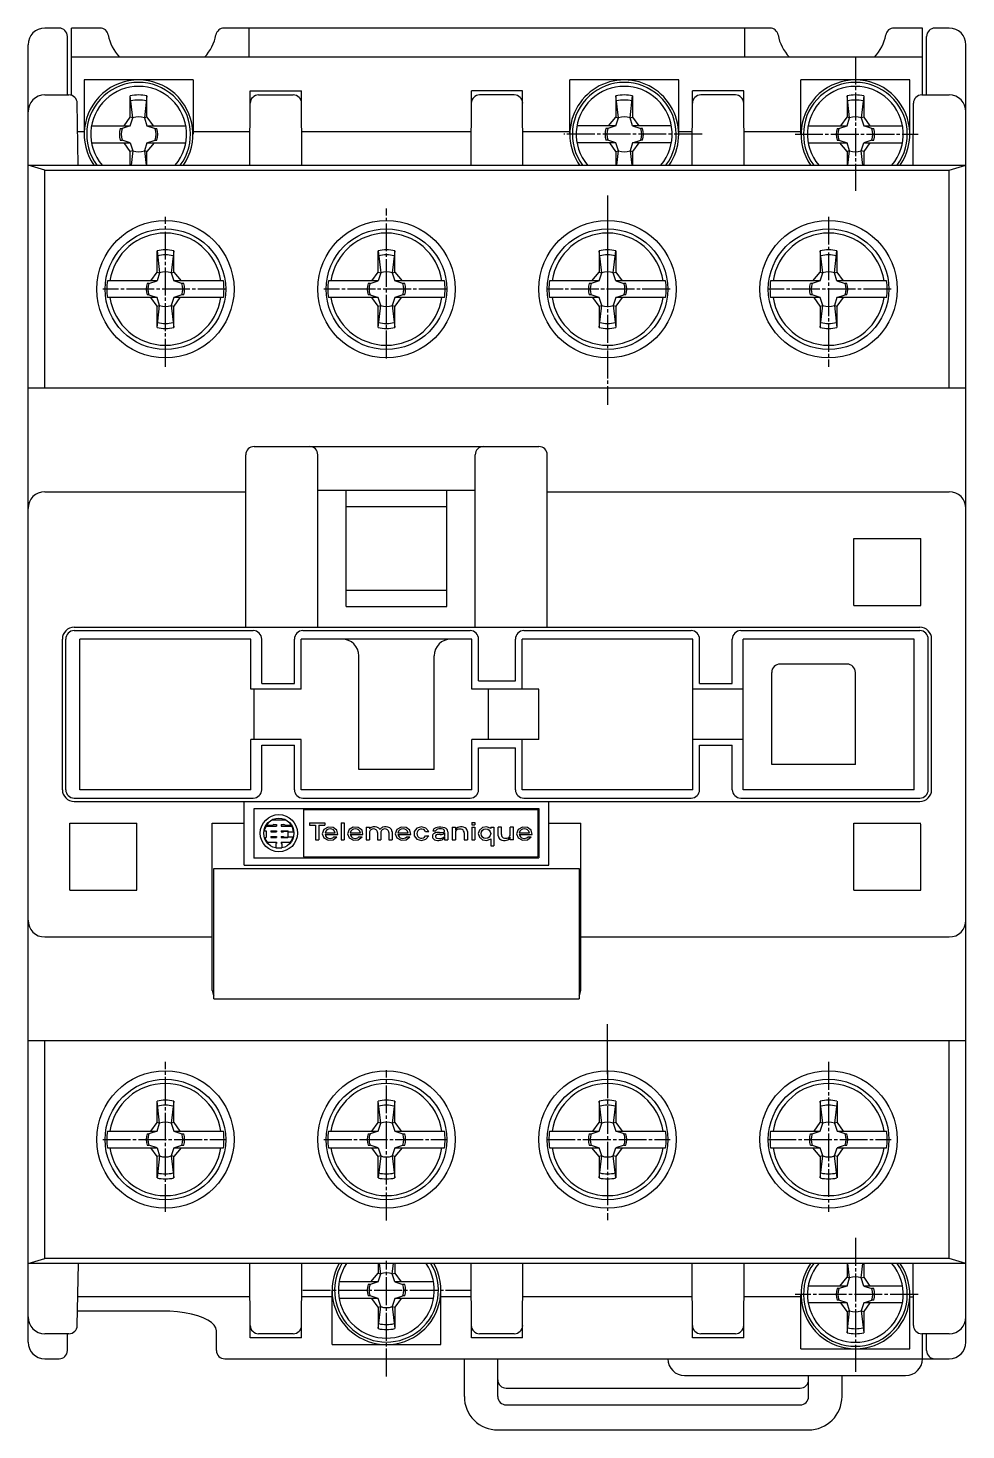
# Model space of a CAD drawing. Extents: x 0 to 56, y 0 to 83.7.
import ezdxf

# ---------------------------------------------------------------- set-up
doc = ezdxf.new("R2010")
doc.units = 0
doc.linetypes.add('CADRA_CENTERLINE', pattern=[2.132546, 1.666052, -0.133284, 0.199926, -0.133284])
doc.layers.add('ALPHA', color=255, linetype='CONTINUOUS')
doc.layers.add('HACHURES', color=9, linetype='CONTINUOUS')

# ---------------------------------------------------------------- blocks, each defined once
blk = doc.blocks.new('SN_LC1E25')
at = {"layer": 'ALPHA'}
for p, q in [((1.85, 39.75), (1, 39.75)), ((4.293, 39.75), (2.6, 39.75)), ((2.6, 35.75), (2.6, 39.75)), ((44.293, 39.75), (11.707, 39.75)), ((13.2, 38), (13.2, 39.75)), ((42.8, 38), (42.8, 39.75)), ((53.4, 39.75), (51.707, 39.75)), ((53.4, 35.75), (53.4, 39.75)), ((55, 39.75), (54.15, 39.75)), ((0, -38.75), (0, 38.75)), ((2.35, 35.75), (2.35, 39.25)), ((53.65, 35.75), (53.65, 39.25)), ((56, -38.75), (56, 38.75)), ((53.4, 38), (2.6, 38)), ((3.35, 36.65), (3.35, 33.4)), ((9.85, 36.65), (9.85, 33.4)), ((32.35, 33.4), (32.35, 36.65)), ((38.85, 33.4), (38.85, 36.65)), ((46.15, 33.4), (46.15, 36.65)), ((52.65, 33.4), (52.65, 36.65)), ((1, 35.75), (2.438, 35.75)), ((3.002, 31.55), (2.938, 35.259)), ((13.249, 31.55), (13.269, 36)), ((13.269, 36), (16.331, 36)), ((13.765, 35.75), (15.835, 35.75)), ((16.351, 31.55), (16.331, 36)), ((26.449, 31.55), (26.469, 36)), ((29.531, 36), (26.469, 36)), ((29.034, 35.75), (26.965, 35.75)), ((29.551, 31.55), (29.531, 36)), ((39.649, 31.55), (39.669, 36)), ((42.731, 36), (39.669, 36)), ((42.234, 35.75), (40.165, 35.75)), ((42.751, 31.55), (42.731, 36)), ((52.849, 31.55), (52.865, 35.252)), ((53.365, 35.75), (55, 35.75)), ((3.35, 33.55), (2.968, 33.55)), ((3.784, 33.9), (6.1, 33.9)), ((7.1, 33.9), (9.424, 33.9)), ((13.258, 33.55), (9.85, 33.55)), ((26.458, 33.55), (16.342, 33.55)), ((32.35, 33.55), (29.542, 33.55)), ((35.1, 33.9), (32.776, 33.9)), ((38.416, 33.9), (36.1, 33.9)), ((39.658, 33.55), (38.85, 33.55)), ((46.15, 33.55), (42.742, 33.55)), ((46.576, 33.9), (48.9, 33.9)), ((49.9, 33.9), (52.216, 33.9)), ((3.784, 32.9), (6.1, 32.9)), ((7.1, 32.9), (9.424, 32.9)), ((35.1, 32.9), (32.776, 32.9)), ((38.416, 32.9), (36.1, 32.9)), ((46.576, 32.9), (48.9, 32.9)), ((49.9, 32.9), (52.216, 32.9)), ((0, 31.55), (56, 31.55)), ((1, 31.25), (0, 31.55)), ((55, 31.25), (56, 31.55)), ((0, 18.25), (56, 18.25)), ((13, 3.95), (13, 14.25)), ((13.5, 14.75), (30.5, 14.75)), ((17.3, 3.95), (17.3, 14.25)), ((26.7, 3.95), (26.7, 14.25)), ((31, 3.95), (31, 14.25)), ((1, 12.05), (13, 12.05)), ((17.3, 12.15), (26.7, 12.15)), ((19, 5.189), (19, 12.15)), ((25, 5.189), (25, 12.15)), ((31, 12.05), (55, 12.05)), ((19, 11.17), (25, 11.17)), ((49.3, 9.25), (53.3, 9.25)), ((49.3, 5.25), (49.3, 9.25)), ((53.3, 5.25), (53.3, 9.25)), ((19, 6.17), (25, 6.17)), ((19, 5.189), (25, 5.189)), ((49.3, 5.25), (53.3, 5.25)), ((2.75, 3.95), (53.25, 3.95)), ((2.75, 3.75), (13.45, 3.75)), ((16.4, 3.75), (26.4, 3.75)), ((29.6, 3.75), (39.6, 3.75)), ((42.55, 3.75), (53.25, 3.75)), ((2.05, -5.75), (2.05, 3.25)), ((2.25, -5.75), (2.25, 3.25)), ((3.1, -5.75), (3.1, 3.25)), ((13.3, 3.25), (3.1, 3.25)), ((13.3, 0.25), (13.3, 3.25)), ((13.95, 0.6), (13.95, 3.25)), ((15.9, 0.6), (15.9, 3.25)), ((26.5, 3.25), (16.3, 3.25)), ((16.3, 0.25), (16.3, 3.25)), ((26.5, 0.25), (26.5, 3.25)), ((26.9, 0.75), (26.9, 3.25)), ((29.1, 0.75), (29.1, 3.25)), ((39.7, 3.25), (29.5, 3.25)), ((29.5, 0.25), (29.5, 3.25)), ((39.7, -5.75), (39.7, 3.25)), ((40.1, 0.6), (40.1, 3.25)), ((42.05, 0.6), (42.05, 3.25)), ((52.9, 3.25), (42.7, 3.25)), ((42.7, -5.75), (42.7, 3.25)), ((52.9, -5.75), (52.9, 3.25)), ((53.75, -5.75), (53.75, 3.25)), ((53.95, -5.75), (53.95, 3.25)), ((19.75, -4.55), (19.75, 2.25)), ((24.25, -4.55), (24.25, 2.25)), ((48.9, 1.75), (44.9, 1.75)), ((44.4, -4.25), (44.4, 1.25)), ((49.4, -4.25), (49.4, 1.25)), ((16.3, 0.25), (13.3, 0.25)), ((13.5, -2.75), (13.5, 0.25)), ((13.95, 0.6), (15.9, 0.6)), ((30.5, 0.25), (26.5, 0.25)), ((26.9, 0.75), (29.1, 0.75)), ((27.5, -2.75), (27.5, 0.25)), ((30.5, -2.75), (30.5, 0.25)), ((42.7, 0.25), (39.7, 0.25)), ((40.1, 0.6), (42.05, 0.6)), ((13.3, -5.75), (13.3, -2.75)), ((16.3, -2.75), (13.3, -2.75)), ((13.95, -5.75), (13.95, -3.1)), ((13.95, -3.1), (15.9, -3.1)), ((15.9, -5.75), (15.9, -3.1)), ((16.3, -5.75), (16.3, -2.75)), ((26.5, -5.75), (26.5, -2.75)), ((30.5, -2.75), (26.5, -2.75)), ((26.9, -5.75), (26.9, -3.25)), ((26.9, -3.25), (29.1, -3.25)), ((29.1, -5.75), (29.1, -3.25)), ((29.5, -5.75), (29.5, -2.75)), ((42.7, -2.75), (39.7, -2.75)), ((40.1, -5.75), (40.1, -3.1)), ((40.1, -3.1), (42.05, -3.1)), ((42.05, -5.75), (42.05, -3.1)), ((24.25, -4.55), (19.75, -4.55)), ((49.4, -4.25), (44.4, -4.25)), ((13.3, -5.75), (3.1, -5.75)), ((26.5, -5.75), (16.3, -5.75)), ((39.7, -5.75), (29.5, -5.75)), ((52.9, -5.75), (42.7, -5.75)), ((2.75, -6.25), (13.45, -6.25)), ((2.75, -6.45), (53.25, -6.45)), ((12.9, -10.25), (12.9, -6.45)), ((16.4, -6.25), (26.4, -6.25)), ((29.6, -6.25), (39.6, -6.25)), ((31.1, -10.25), (31.1, -6.45)), ((42.55, -6.25), (53.25, -6.25)), ((13.5, -9.825), (13.5, -6.875)), ((13.5, -6.875), (30.5, -6.875)), ((16.45, -6.929), (16.45, -9.771)), ((16.45, -6.929), (30.445, -6.929)), ((30.445, -6.929), (30.445, -9.771)), ((30.5, -6.875), (30.5, -9.825)), ((2.5, -11.75), (2.5, -7.75)), ((2.5, -7.75), (6.5, -7.75)), ((6.5, -11.75), (6.5, -7.75)), ((11, -17.75), (11, -7.75)), ((11, -7.75), (12.9, -7.75)), ((14.107, -8.217), (14.223, -8.217)), ((14.201, -7.935), (14.834, -7.935)), ((14.223, -8.217), (14.223, -8.61)), ((14.233, -7.879), (14.608, -7.879)), ((14.505, -8.217), (14.505, -8.272)), ((14.505, -8.217), (14.834, -8.217)), ((14.505, -8.272), (14.834, -8.272)), ((14.6, -7.556), (15.351, -7.556)), ((14.669, -7.837), (14.834, -7.837)), ((14.834, -7.837), (14.834, -7.935)), ((14.834, -8.217), (14.834, -8.272)), ((15.116, -7.837), (15.281, -7.837)), ((15.116, -7.837), (15.116, -7.935)), ((15.116, -7.935), (15.749, -7.935)), ((15.116, -8.217), (15.521, -8.217)), ((15.116, -8.217), (15.116, -8.272)), ((15.116, -8.272), (15.256, -8.272)), ((15.256, -8.23), (15.256, -8.272)), ((15.256, -8.23), (15.516, -8.23)), ((15.342, -7.879), (15.717, -7.879)), ((15.516, -8.23), (15.516, -8.596)), ((15.529, -8.259), (15.849, -8.259)), ((16.807, -7.737), (16.807, -7.865)), ((16.807, -7.737), (17.712, -7.737)), ((16.807, -7.865), (17.164, -7.865)), ((17.164, -7.865), (17.164, -8.755)), ((17.355, -7.865), (17.355, -8.755)), ((17.355, -7.865), (17.712, -7.865)), ((17.712, -7.737), (17.712, -7.865)), ((17.732, -8.321), (18.335, -8.321)), ((18.691, -7.737), (18.882, -7.737)), ((18.691, -7.737), (18.691, -8.755)), ((18.882, -7.737), (18.882, -8.755)), ((19.238, -8.321), (19.84, -8.321)), ((20.197, -7.999), (20.387, -7.999)), ((20.197, -7.999), (20.197, -8.755)), ((20.387, -7.999), (20.387, -8.086)), ((20.387, -8.308), (20.387, -8.755)), ((20.868, -8.308), (20.868, -8.755)), ((21.059, -8.308), (21.059, -8.755)), ((21.54, -8.308), (21.54, -8.755)), ((21.731, -8.251), (21.731, -8.755)), ((22.087, -8.321), (22.689, -8.321)), ((23.735, -8.249), (23.93, -8.249)), ((24.176, -8.211), (24.338, -8.211)), ((24.796, -8.397), (24.873, -8.319)), ((24.873, -8.319), (24.873, -8.553)), ((25.064, -8.267), (25.064, -8.755)), ((25.325, -7.999), (25.516, -7.999)), ((25.325, -7.999), (25.325, -8.755)), ((25.516, -7.999), (25.516, -8.174)), ((25.516, -8.32), (25.516, -8.755)), ((26.039, -8.32), (26.039, -8.755)), ((26.23, -8.254), (26.23, -8.755)), ((26.492, -7.718), (26.492, -7.849)), ((26.492, -7.718), (26.683, -7.718)), ((26.492, -7.849), (26.683, -7.849)), ((26.492, -7.999), (26.683, -7.999)), ((26.492, -7.999), (26.492, -8.755)), ((26.683, -7.718), (26.683, -7.849)), ((26.683, -7.999), (26.683, -8.755)), ((27.626, -7.999), (27.626, -8.066)), ((27.626, -7.999), (27.817, -7.999)), ((27.817, -7.999), (27.817, -9.105)), ((28.071, -8.5), (28.071, -7.999)), ((28.262, -7.999), (28.071, -7.999)), ((28.262, -8.434), (28.262, -7.999)), ((28.976, -7.999), (28.785, -7.999)), ((28.785, -8.434), (28.785, -7.999)), ((28.976, -8.755), (28.976, -7.999)), ((29.332, -8.321), (29.935, -8.321)), ((31.1, -7.75), (33, -7.75)), ((33, -17.75), (33, -7.75)), ((49.3, -11.75), (49.3, -7.75)), ((49.3, -7.75), (53.3, -7.75)), ((53.3, -11.75), (53.3, -7.813)), ((14.136, -8.61), (14.223, -8.61)), ((14.283, -8.891), (14.834, -8.891)), ((14.505, -8.554), (14.505, -8.61)), ((14.505, -8.554), (14.834, -8.554)), ((14.505, -8.61), (14.834, -8.61)), ((14.792, -8.968), (14.792, -9.228)), ((14.792, -8.968), (14.834, -8.968)), ((14.834, -8.554), (14.834, -8.61)), ((14.834, -8.891), (14.834, -8.968)), ((15.116, -8.554), (15.256, -8.554)), ((15.116, -8.554), (15.116, -8.61)), ((15.116, -8.61), (15.512, -8.61)), ((15.116, -8.891), (15.116, -8.968)), ((15.116, -8.891), (15.667, -8.891)), ((15.116, -8.968), (15.158, -8.968)), ((15.158, -8.968), (15.158, -9.228)), ((15.256, -8.554), (15.256, -8.596)), ((15.256, -8.596), (15.516, -8.596)), ((15.531, -8.567), (15.826, -8.567)), ((17.164, -8.755), (17.355, -8.755)), ((17.732, -8.434), (18.492, -8.434)), ((18.254, -8.575), (18.437, -8.575)), ((18.691, -8.755), (18.882, -8.755)), ((19.238, -8.434), (19.998, -8.434)), ((19.759, -8.575), (19.943, -8.575)), ((20.197, -8.755), (20.387, -8.755)), ((20.868, -8.755), (21.059, -8.755)), ((21.54, -8.755), (21.731, -8.755)), ((22.087, -8.434), (22.847, -8.434)), ((22.608, -8.575), (22.792, -8.575)), ((23.735, -8.506), (23.93, -8.506)), ((24.873, -8.588), (24.873, -8.755)), ((24.873, -8.755), (25.064, -8.755)), ((25.325, -8.755), (25.516, -8.755)), ((26.039, -8.755), (26.23, -8.755)), ((26.492, -8.755), (26.683, -8.755)), ((27.626, -8.688), (27.626, -9.105)), ((27.626, -9.105), (27.817, -9.105)), ((28.785, -8.755), (28.785, -8.581)), ((28.976, -8.755), (28.785, -8.755)), ((29.332, -8.434), (30.092, -8.434)), ((29.854, -8.575), (30.037, -8.575)), ((13.5, -9.825), (30.5, -9.825)), ((14.792, -9.228), (15.158, -9.228)), ((16.45, -9.771), (30.445, -9.771)), ((11.1, -10.45), (32.9, -10.45)), ((11.1, -18.25), (11.1, -10.45)), ((12.9, -10.25), (31.1, -10.25)), ((32.9, -10.45), (32.9, -18.25)), ((2.5, -11.75), (6.5, -11.75)), ((49.3, -11.75), (53.3, -11.75)), ((1, -14.55), (11, -14.55)), ((33, -14.55), (55, -14.55)), ((11.1, -18.25), (32.9, -18.25)), ((56, -20.75), (0, -20.75)), ((0, -34.05), (1, -33.75)), ((56, -34.05), (0, -34.05)), ((2.938, -37.759), (3.003, -34.05)), ((13.269, -38.5), (13.249, -34.05)), ((16.331, -38.5), (16.351, -34.05)), ((26.469, -38.5), (26.449, -34.05)), ((29.531, -38.5), (29.551, -34.05)), ((39.669, -38.5), (39.649, -34.05)), ((42.731, -38.5), (42.751, -34.05)), ((52.865, -37.752), (52.849, -34.05)), ((56, -34.05), (55, -33.75)), ((20.9, -35.15), (18.576, -35.15)), ((24.216, -35.15), (21.9, -35.15)), ((18.15, -38.9), (18.15, -35.65)), ((24.65, -38.9), (24.65, -35.65)), ((46.15, -39.15), (46.15, -35.9)), ((48.9, -35.4), (46.576, -35.4)), ((52.216, -35.4), (49.9, -35.4)), ((52.65, -39.15), (52.65, -35.9)), ((13.258, -36.05), (2.968, -36.05)), ((18.15, -36.05), (16.342, -36.05)), ((20.9, -36.15), (18.576, -36.15)), ((24.216, -36.15), (21.9, -36.15)), ((26.458, -36.05), (24.65, -36.05)), ((39.658, -36.05), (29.542, -36.05)), ((46.153, -36.05), (42.742, -36.05)), ((48.9, -36.4), (46.576, -36.4)), ((52.216, -36.4), (49.9, -36.4)), ((52.646, -36.05), (52.858, -36.05)), ((8, -36.9), (2.953, -36.9)), ((2.438, -38.25), (1, -38.25)), ((2.35, -39.25), (2.35, -38.25)), ((11.25, -39.25), (11.25, -38.075)), ((16.331, -38.5), (13.269, -38.5)), ((15.835, -38.25), (13.765, -38.25)), ((29.531, -38.5), (26.469, -38.5)), ((29.034, -38.25), (26.965, -38.25)), ((42.731, -38.5), (39.669, -38.5)), ((42.234, -38.25), (40.165, -38.25)), ((55, -38.25), (53.365, -38.25)), ((53.4, -39.75), (53.4, -38.25)), ((53.65, -39.25), (53.65, -38.25)), ((1, -39.75), (1.85, -39.75)), ((11.75, -39.75), (55, -39.75)), ((26.05, -42), (26.05, -39.75)), ((28.05, -42), (28.05, -39.75)), ((39.2, -40.75), (52.4, -40.75)), ((46.6, -42), (46.6, -40.75)), ((48.6, -42), (48.6, -40.75)), ((28.55, -41.5), (46.1, -41.5)), ((28.05, -44), (46.6, -44))]:
    blk.add_line(p, q, dxfattribs=at)
at = {"layer": 'ALPHA', "color": 1}
for p, q in [((6.1, 33.9), (5.618, 33.745)), ((50.381, 33.745), (49.9, 33.9)), ((36.1, 32.9), (36.582, 33.055)), ((34.6, 29.75), (34.6, 24.75)), ((7.7, 24.65), (4.736, 24.65)), ((11.664, 24.65), (8.7, 24.65)), ((20.9, 24.65), (17.936, 24.65)), ((24.864, 24.65), (21.9, 24.65)), ((34.101, 24.65), (31.137, 24.65)), ((38.065, 24.65), (35.101, 24.65)), ((47.301, 24.65), (44.337, 24.65)), ((51.265, 24.65), (48.3, 24.65)), ((7.7, 23.65), (4.736, 23.65)), ((7.219, 23.805), (7.7, 23.65)), ((11.664, 23.65), (8.7, 23.65)), ((20.9, 23.65), (17.936, 23.65)), ((20.419, 23.805), (20.9, 23.65)), ((24.864, 23.65), (21.9, 23.65)), ((34.101, 23.65), (31.137, 23.65)), ((35.101, 23.65), (35.582, 23.805)), ((38.065, 23.65), (35.101, 23.65)), ((47.301, 23.65), (44.337, 23.65)), ((51.265, 23.65), (48.3, 23.65)), ((48.3, 23.65), (48.782, 23.805)), ((34.6, -22.75), (34.6, -19.75)), ((4.736, -26.15), (7.701, -26.15)), ((7.701, -26.15), (7.219, -26.305)), ((8.701, -26.15), (11.665, -26.15)), ((17.936, -26.15), (20.901, -26.15)), ((20.901, -26.15), (20.419, -26.305)), ((21.901, -26.15), (24.864, -26.15)), ((31.138, -26.15), (34.101, -26.15)), ((35.101, -26.15), (38.066, -26.15)), ((35.583, -26.305), (35.101, -26.15)), ((44.337, -26.15), (47.301, -26.15)), ((48.301, -26.15), (51.265, -26.15)), ((48.783, -26.305), (48.301, -26.15)), ((4.736, -27.15), (7.701, -27.15)), ((8.701, -27.15), (11.665, -27.15)), ((17.936, -27.15), (20.901, -27.15)), ((21.901, -27.15), (24.864, -27.15)), ((31.137, -27.15), (34.101, -27.15)), ((35.101, -27.15), (38.066, -27.15)), ((44.337, -27.15), (47.301, -27.15)), ((48.301, -27.15), (51.265, -27.15)), ((21.9, -36.15), (22.382, -35.995)), ((49.9, -36.4), (50.381, -36.245))]:
    blk.add_line(p, q, dxfattribs=at)
at = {"layer": 'ALPHA'}
for points in [[(4.786, 39.335), (4.824, 39.154), (4.877, 38.976), (4.943, 38.8), (5.022, 38.629), (5.114, 38.463), (5.218, 38.302), (5.335, 38.147), (5.463, 38)], [(10.537, 38), (10.665, 38.147), (10.782, 38.302), (10.886, 38.463), (10.978, 38.629), (11.057, 38.8), (11.123, 38.976), (11.175, 39.154), (11.214, 39.335)], [(44.786, 39.335), (44.824, 39.154), (44.877, 38.975), (44.943, 38.8), (45.022, 38.629), (45.114, 38.463), (45.218, 38.302), (45.335, 38.147), (45.463, 38)], [(50.537, 38), (50.665, 38.147), (50.782, 38.302), (50.886, 38.463), (50.978, 38.629), (51.057, 38.8), (51.123, 38.976), (51.175, 39.154), (51.214, 39.335)], [(18.492, -8.434), (18.436, -8.178), (18.213, -8.005), (17.915, -7.987), (17.666, -8.131), (17.57, -8.378), (17.667, -8.625), (17.917, -8.768), (18.214, -8.749), (18.437, -8.575)], [(18.335, -8.321), (18.297, -8.231), (18.228, -8.158), (18.137, -8.11), (18.033, -8.094), (17.93, -8.11), (17.839, -8.158), (17.77, -8.231), (17.732, -8.321)], [(19.998, -8.434), (19.942, -8.178), (19.718, -8.005), (19.42, -7.987), (19.172, -8.131), (19.076, -8.378), (19.173, -8.625), (19.422, -8.768), (19.72, -8.749), (19.943, -8.575)], [(19.84, -8.321), (19.802, -8.231), (19.734, -8.158), (19.642, -8.11), (19.539, -8.094), (19.436, -8.11), (19.345, -8.158), (19.276, -8.231), (19.238, -8.321)], [(22.847, -8.434), (22.791, -8.178), (22.567, -8.005), (22.269, -7.987), (22.021, -8.131), (21.925, -8.378), (22.022, -8.625), (22.271, -8.768), (22.569, -8.749), (22.792, -8.575)], [(22.689, -8.321), (22.651, -8.231), (22.583, -8.158), (22.491, -8.11), (22.388, -8.094), (22.285, -8.11), (22.194, -8.158), (22.125, -8.231), (22.087, -8.321)], [(23.93, -8.249), (23.76, -8.049), (23.488, -7.973), (23.218, -8.051), (23.05, -8.253), (23.05, -8.502), (23.218, -8.703), (23.488, -8.781), (23.76, -8.706), (23.93, -8.506)], [(27.626, -8.066), (27.392, -7.977), (27.14, -8.012), (26.948, -8.161), (26.877, -8.377), (26.948, -8.593), (27.14, -8.742), (27.392, -8.778), (27.626, -8.688)], [(30.092, -8.434), (30.036, -8.178), (29.813, -8.005), (29.515, -7.987), (29.266, -8.131), (29.171, -8.378), (29.267, -8.625), (29.517, -8.768), (29.815, -8.749), (30.037, -8.575)], [(29.935, -8.321), (29.897, -8.231), (29.828, -8.158), (29.737, -8.11), (29.634, -8.094), (29.53, -8.11), (29.439, -8.158), (29.37, -8.231), (29.332, -8.321)], [(17.732, -8.434), (17.759, -8.506), (17.807, -8.569), (17.871, -8.618), (17.947, -8.649), (18.029, -8.661), (18.111, -8.652), (18.188, -8.622), (18.254, -8.575)], [(19.238, -8.434), (19.265, -8.506), (19.313, -8.569), (19.377, -8.618), (19.452, -8.649), (19.535, -8.661), (19.617, -8.652), (19.694, -8.622), (19.759, -8.575)], [(22.087, -8.434), (22.114, -8.506), (22.162, -8.569), (22.226, -8.618), (22.301, -8.649), (22.384, -8.661), (22.466, -8.652), (22.543, -8.622), (22.608, -8.575)], [(29.332, -8.434), (29.36, -8.506), (29.407, -8.569), (29.471, -8.618), (29.547, -8.649), (29.629, -8.661), (29.711, -8.652), (29.788, -8.622), (29.854, -8.575)], [(11.25, -38.075), (11.217, -37.908), (11.118, -37.744), (10.956, -37.587), (10.734, -37.44), (10.456, -37.306), (10.128, -37.187), (9.757, -37.087), (9.35, -37.006), (8.916, -36.948), (8.462, -36.912), (8, -36.9)]]:
    blk.add_lwpolyline(points, dxfattribs=at)
at = {"layer": 'ALPHA', "color": 1}
for centre, radius in [((8.2, 24.15), 4.1), ((8.2, 24.15), 3.6), ((21.4, 24.15), 4.1), ((21.4, 24.15), 3.6), ((34.6, 24.15), 4.1), ((34.6, 24.15), 3.6), ((47.8, 24.15), 4.1), ((47.8, 24.15), 3.6), ((8.2, -26.65), 4.1), ((21.4, -26.65), 4.1), ((34.6, -26.65), 4.1), ((47.8, -26.65), 4.1), ((8.2, -26.65), 3.6), ((21.4, -26.65), 3.6), ((34.601, -26.65), 3.6), ((47.8, -26.65), 3.6)]:
    blk.add_circle(centre, radius, dxfattribs=at)
at = {"layer": 'ALPHA'}
for centre, radius in [((14.975, -8.35), 1.11), ((14.975, -8.35), 0.902), ((27.335, -8.377), 0.288)]:
    blk.add_circle(centre, radius, dxfattribs=at)
for centre, radius, start, end in [((1, 38.75), 1, 89.99998, 179.99996), ((1.85, 39.25), 0.5, 0.00007, 89.99998), ((4.293, 39.25), 0.5, 9.85592, 90.00053), ((11.707, 39.25), 0.5, 90.00042, 170.1463), ((44.293, 39.25), 0.5, 9.85592, 90.00053), ((51.707, 39.25), 0.5, 90.00042, 170.1463), ((54.15, 39.25), 0.5, 89.99998, 179.99996), ((55, 38.75), 1, 0.00007, 89.99998), ((1, 34.75), 1, 89.99998, 179.99996), ((2.438, 35.25), 0.5, 1.00007, 89.99976), ((13.765, 35.25), 0.5, 89.99873, 179.74992), ((15.834, 35.25), 0.5, 0.25006, 89.99987), ((26.965, 35.25), 0.5, 89.99916, 179.74992), ((29.034, 35.25), 0.5, 0.25006, 89.99856), ((40.165, 35.25), 0.5, 89.9996, 179.74998), ((42.234, 35.25), 0.5, 0.25006, 89.999), ((53.365, 35.25), 0.5, 89.99829, 179.74992), ((55, 34.75), 1, 0.00007, 89.99998), ((13.5, 14.25), 0.5, 89.99993, 179.99986), ((16.8, 14.25), 0.5, 0.00002, 89.99993), ((27.2, 14.25), 0.5, 89.99993, 179.99986), ((30.5, 14.25), 0.5, 0.00002, 89.99993), ((1, 11.05), 1, 89.99998, 179.99996), ((55, 11.05), 1, 0.00007, 89.99998), ((2.75, 3.25), 0.7, 89.99993, 179.99986), ((2.75, 3.25), 0.5, 89.99998, 179.99996), ((13.45, 3.25), 0.5, 0.00007, 89.99998), ((16.4, 3.25), 0.5, 89.99998, 179.99996), ((26.4, 3.25), 0.5, 0.00007, 89.99998), ((29.6, 3.25), 0.5, 89.99998, 179.99996), ((39.6, 3.25), 0.5, 0.00007, 89.99998), ((42.55, 3.25), 0.5, 89.99998, 179.99996), ((53.25, 3.25), 0.7, 0.00002, 89.99993), ((53.25, 3.25), 0.5, 0.00007, 89.99998), ((18.75, 2.25), 1, 0.00007, 89.99998), ((25.25, 2.25), 1, 89.99998, 179.99996), ((44.9, 1.25), 0.5, 89.99998, 179.99996), ((48.9, 1.25), 0.5, 0.00007, 89.99998), ((2.75, -5.75), 0.7, 179.99986, 269.99984), ((2.75, -5.75), 0.5, 179.99996, 269.99995), ((13.45, -5.75), 0.5, 270.00003, 0.00001), ((16.4, -5.75), 0.5, 179.99996, 269.99995), ((26.4, -5.75), 0.5, 270.00003, 0.00001), ((29.6, -5.75), 0.5, 179.99996, 269.99995), ((39.6, -5.75), 0.5, 270.00003, 0.00001), ((42.55, -5.75), 0.5, 179.99996, 269.99995), ((53.25, -5.75), 0.5, 270.00003, 0.00001), ((53.25, -5.75), 0.7, 270.00014, 0.00001), ((14.975, -8.35), 0.878, 151.8271, 171.27412), ((14.975, -8.35), 0.878, 115.30802, 147.61484), ((14.975, -8.35), 0.597, 120.82151, 127.98665), ((14.975, -8.35), 0.597, 52.01345, 59.17851), ((14.975, -8.35), 0.878, 32.38518, 64.69205), ((14.975, -8.35), 0.562, 9.33646, 13.7268), ((14.975, -8.35), 0.878, 5.95339, 28.17298), ((20.691, -8.43), 0.46, 69.51264, 131.41732), ((20.592, -8.308), 0.205, 128.68268, 179.99999), ((20.628, -8.352), 0.262, 51.31778, 128.68257), ((20.663, -8.308), 0.205, 0.00003, 51.31775), ((20.741, -8.298), 0.318, 30.40514, 69.51264), ((21.243, -8.234), 0.247, 108.12643, 156.8798), ((21.264, -8.308), 0.205, 128.68268, 179.99999), ((21.299, -8.352), 0.262, 51.31778, 128.68257), ((21.342, -8.536), 0.566, 63.61228, 108.12637), ((21.335, -8.308), 0.205, 0.00003, 51.31775), ((21.483, -8.251), 0.247, 0.00003, 63.61239), ((23.491, -8.377), 0.276, 27.8183, 332.18166), ((24.35, -8.54), 0.212, 121.64316, 226.38861), ((24.385, -8.246), 0.212, 123.56534, 170.40592), ((24.387, -8.6), 0.283, 102.15832, 121.64316), ((24.502, -8.423), 0.424, 101.46951, 123.56534), ((24.484, -9.049), 0.742, 83.3129, 102.23952), ((24.452, -8.246), 0.12, 134.09918, 162.89556), ((24.516, -8.312), 0.212, 109.63994, 134.18092), ((24.608, -8.943), 0.954, 72.84244, 101.46951), ((24.611, -8.579), 0.495, 70.4234, 109.63994), ((24.661, -7.539), 0.778, 263.3124, 278.88998), ((24.694, -8.346), 0.247, 55.4118, 70.4234), ((24.759, -8.168), 0.141, 278.85124, 298.67764), ((24.785, -8.215), 0.0884, 298.67759, 55.41186), ((24.816, -8.267), 0.247, 0.00003, 72.84244), ((25.785, -8.262), 0.283, 101.53732, 161.80508), ((25.721, -8.32), 0.205, 116.38806, 179.99999), ((25.778, -8.434), 0.332, 63.61234, 116.38795), ((25.842, -8.539), 0.566, 63.61228, 101.53715), ((25.834, -8.32), 0.205, 0.00003, 63.6125), ((25.983, -8.254), 0.247, 0.00003, 63.61239), ((13.476, -8.749), 0.00678, 93.88248, 121.64316), ((14.975, -8.35), 0.878, 197.19764, 218.03169), ((14.975, -8.35), 0.597, 334.20946, 338.62521), ((14.975, -8.35), 0.878, 321.96823, 345.65965), ((24.399, -8.489), 0.283, 226.25469, 258.37242), ((24.428, -8.547), 0.104, 120.41033, 254.11984), ((24.484, -8.073), 0.707, 258.37242, 289.78315), ((24.482, -8.64), 0.212, 93.88248, 120.41039), ((24.544, -8.137), 0.53, 254.11978, 308.31613), ((24.523, -9.24), 0.813, 84.72112, 93.88248), ((24.64, -7.973), 0.46, 264.71002, 285.82661), ((24.64, -8.506), 0.247, 289.78321, 340.53706), ((24.746, -8.347), 0.0707, 285.82667, 330.07359), ((28.319, -8.5), 0.247, 179.99994, 243.61233), ((28.46, -8.215), 0.566, 243.61217, 281.53704), ((28.467, -8.434), 0.205, 179.99994, 243.61004), ((28.524, -8.32), 0.332, 243.6102, 296.38784), ((28.517, -8.492), 0.283, 281.53726, 341.79157), ((28.58, -8.434), 0.205, 296.388, 359.99998), ((1, -13.55), 1, 179.99996, 269.99995), ((55, -13.55), 1, 270.00003, 0.00001), ((11.5, -17.75), 0.5, 179.99914, 216.87146), ((32.5, -17.75), 0.5, 323.13316, 359.99996), ((1, -37.25), 1, 179.99996, 269.99995), ((55, -37.25), 1, 270.00003, 0.00001), ((2.438, -37.75), 0.5, 270.0003, 359.00007), ((13.765, -37.75), 0.5, 180.25007, 270.00128), ((15.834, -37.75), 0.5, 270.00019, 359.75008), ((26.965, -37.75), 0.5, 180.25007, 270.00085), ((29.034, -37.75), 0.5, 270.0015, 359.75008), ((40.165, -37.75), 0.5, 180.25002, 270.00041), ((42.234, -37.75), 0.5, 270.00107, 359.75008), ((53.365, -37.75), 0.5, 180.25007, 270.00172), ((1, -38.75), 1, 179.99996, 269.99995), ((1.85, -39.25), 0.5, 270.00003, 0.00001), ((11.75, -39.25), 0.5, 179.99996, 269.99995), ((54.15, -39.25), 0.5, 179.99996, 269.99995), ((55, -38.75), 1, 270.00003, 0.00001), ((39.2, -39.75), 1, 179.99996, 269.99995), ((52.4, -39.75), 1, 270.00003, 0.00001), ((28.55, -41), 0.5, 180.00003, 270.00025), ((46.1, -41), 0.5, 270.0015, 0.00001), ((28.05, -42), 2, 180.00003, 270.00008), ((28.55, -42), 0.5, 180.00003, 270.00025), ((46.1, -42), 0.5, 270.0015, 0.00001), ((46.6, -42), 2, 270.00041, 0.00001)]:
    blk.add_arc(centre, radius, start, end, dxfattribs=at)
at = {"layer": 'ALPHA', "color": 1}
for centre, radius, start, end in [((6.6, 33.4), 3.25, 325.30309, 214.69698), ((6.6, 33.4), 3.1, 323.36042, 216.63965), ((35.6, 33.4), 3.25, 89.99998, 214.69667), ((35.6, 33.4), 3.1, 323.36069, 216.63932), ((35.6, 33.4), 3.25, 325.30336, 89.99994), ((49.4, 33.4), 3.25, 325.30303, 214.69698), ((49.4, 33.4), 3.1, 323.36036, 216.63965), ((8.2, 24.15), 3.5, 171.78811, 188.21455), ((8.2, 24.15), 3.5, 351.7854, 8.21184), ((21.4, 24.15), 3.5, 171.78816, 188.21455), ((21.4, 24.15), 3.5, 351.78545, 8.21189), ((34.6, 24.15), 3.5, 171.78811, 188.2145), ((34.6, 24.15), 3.5, 351.78545, 8.21184), ((47.8, 24.15), 3.5, 171.78816, 188.21455), ((47.8, 24.15), 3.5, 351.78545, 8.21189), ((8.2, -26.65), 3.5, 171.78543, 188.21187), ((8.2, -26.65), 3.5, 351.78818, 8.2146), ((21.4, -26.65), 3.5, 171.78543, 188.21182), ((21.4, -26.65), 3.5, 351.78813, 8.21454), ((34.601, -26.65), 3.5, 171.78549, 188.21187), ((34.601, -26.65), 3.5, 351.78818, 8.21454), ((47.8, -26.65), 3.5, 171.78543, 188.21182), ((47.8, -26.65), 3.5, 351.78813, 8.21454), ((21.4, -35.65), 3.25, 150.50715, 29.49274), ((21.4, -35.65), 3.1, 148.92654, 31.07335), ((49.4, -35.9), 3.25, 145.30288, 34.69702), ((49.4, -35.9), 3.1, 143.36026, 36.63969)]:
    blk.add_arc(centre, radius, start, end, dxfattribs=at)
at = {"layer": 'HACHURES', "linetype": 'CADRA_CENTERLINE'}
for p, q in [((49.4, 38.033), (49.4, 30.026)), ((40.241, 33.4), (31.998, 33.4)), ((45.798, 33.4), (53.14, 33.4)), ((49.4, -32.526), (49.4, -40.533)), ((21.4, -40.808), (21.4, -33.9)), ((16.4, -35.65), (26.4, -35.65)), ((53.14, -35.9), (45.798, -35.9))]:
    blk.add_line(p, q, dxfattribs=at)
at = {"layer": 'HACHURES'}
for p, q in [((9.85, 36.65), (3.35, 36.65)), ((38.85, 36.65), (32.35, 36.65)), ((52.65, 36.65), (46.15, 36.65)), ((1, 18.25), (1, 31.25)), ((1, 31.25), (55, 31.25)), ((55, 18.25), (55, 31.25)), ((1, -33.75), (1, -20.75)), ((55, -33.75), (55, -20.75)), ((55, -33.75), (1, -33.75)), ((18.15, -38.9), (24.65, -38.9)), ((46.15, -39.15), (52.65, -39.15)), ((28.55, -42.5), (46.1, -42.5))]:
    blk.add_line(p, q, dxfattribs=at)
at = {"layer": 'HACHURES', "color": 1}
for p, q in [((6.255, 34.381), (6.1, 35.696)), ((6.1, 34.423), (6.1, 35.696)), ((7.1, 35.696), (6.945, 34.381)), ((7.1, 34.423), (7.1, 35.696)), ((35.255, 34.381), (35.1, 35.696)), ((35.1, 35.696), (35.1, 34.423)), ((35.945, 34.381), (36.1, 35.696)), ((36.1, 35.696), (36.1, 34.423)), ((49.055, 34.381), (48.9, 35.696)), ((48.9, 35.696), (48.9, 34.423)), ((49.9, 35.696), (49.745, 34.381)), ((49.9, 35.696), (49.9, 34.423)), ((5.729, 33.9), (6.1, 34.423)), ((6.255, 34.381), (6.1, 34.423)), ((6.1, 33.9), (6.255, 34.381)), ((7.1, 34.423), (6.945, 34.381)), ((6.945, 34.381), (7.1, 33.9)), ((7.1, 34.423), (7.471, 33.9)), ((34.662, 33.9), (35.1, 34.423)), ((35.1, 34.423), (35.255, 34.381)), ((35.1, 33.9), (35.255, 34.381)), ((35.945, 34.381), (36.1, 34.423)), ((36.1, 33.9), (35.945, 34.381)), ((36.1, 34.423), (36.471, 33.9)), ((48.529, 33.9), (48.9, 34.423)), ((49.055, 34.381), (48.9, 34.423)), ((48.9, 33.9), (49.055, 34.381)), ((49.9, 34.423), (49.745, 34.381)), ((49.745, 34.381), (49.9, 33.9)), ((49.9, 34.423), (50.271, 33.9)), ((5.508, 33.745), (5.618, 33.745)), ((7.1, 33.9), (7.581, 33.745)), ((7.581, 33.745), (7.692, 33.745)), ((34.619, 33.745), (34.508, 33.745)), ((35.1, 33.9), (34.619, 33.745)), ((36.1, 33.9), (36.582, 33.745)), ((36.692, 33.745), (36.582, 33.745)), ((48.308, 33.745), (48.419, 33.745)), ((48.419, 33.745), (48.9, 33.9)), ((50.381, 33.745), (50.492, 33.745)), ((5.508, 33.055), (5.618, 33.055)), ((6.1, 32.9), (5.618, 33.055)), ((6.1, 32.377), (5.729, 32.9)), ((6.1, 32.9), (6.255, 32.418)), ((7.1, 32.9), (6.945, 32.418)), ((7.1, 32.9), (7.581, 33.055)), ((7.538, 32.9), (7.1, 32.377)), ((7.581, 33.055), (7.692, 33.055)), ((34.619, 33.055), (34.508, 33.055)), ((35.1, 32.9), (34.619, 33.055)), ((35.1, 32.377), (34.729, 32.9)), ((35.255, 32.418), (35.1, 32.9)), ((36.1, 32.9), (35.945, 32.418)), ((36.471, 32.9), (36.1, 32.377)), ((36.692, 33.055), (36.582, 33.055)), ((48.308, 33.055), (48.419, 33.055)), ((48.419, 33.055), (48.9, 32.9)), ((48.9, 32.377), (48.462, 32.9)), ((49.055, 32.418), (48.9, 32.9)), ((49.745, 32.418), (49.9, 32.9)), ((50.382, 33.055), (49.9, 32.9)), ((50.271, 32.9), (49.9, 32.377)), ((50.382, 33.055), (50.492, 33.055)), ((6.255, 32.418), (6.1, 32.377)), ((6.1, 31.55), (6.1, 32.377)), ((6.255, 32.418), (6.153, 31.55)), ((7.1, 32.377), (6.945, 32.418)), ((6.945, 32.418), (7.047, 31.55)), ((7.1, 31.55), (7.1, 32.377)), ((35.1, 32.377), (35.255, 32.418)), ((35.1, 32.377), (35.1, 31.55)), ((35.153, 31.55), (35.255, 32.418)), ((35.945, 32.418), (36.047, 31.55)), ((35.945, 32.418), (36.1, 32.377)), ((36.1, 32.377), (36.1, 31.55)), ((49.055, 32.418), (48.9, 32.377)), ((48.9, 32.377), (48.9, 31.55)), ((48.952, 31.55), (49.055, 32.418)), ((49.847, 31.55), (49.745, 32.418)), ((49.9, 32.377), (49.745, 32.418)), ((49.9, 32.377), (49.9, 31.55)), ((7.7, 26.446), (7.855, 25.131)), ((7.7, 25.173), (7.7, 26.446)), ((8.7, 26.446), (8.545, 25.131)), ((8.7, 25.173), (8.7, 26.446)), ((20.9, 26.446), (21.055, 25.131)), ((20.9, 25.173), (20.9, 26.446)), ((21.9, 26.446), (21.745, 25.131)), ((21.9, 25.173), (21.9, 26.446)), ((34.256, 25.131), (34.101, 26.446)), ((34.101, 26.446), (34.101, 25.173)), ((34.946, 25.131), (35.101, 26.446)), ((35.101, 26.446), (35.101, 25.173)), ((47.456, 25.131), (47.301, 26.446)), ((47.301, 26.446), (47.301, 25.173)), ((48.146, 25.131), (48.3, 26.446)), ((48.3, 26.446), (48.3, 25.173)), ((7.329, 24.65), (7.7, 25.173)), ((7.7, 25.173), (7.855, 25.131)), ((7.855, 25.131), (7.7, 24.65)), ((8.545, 25.131), (8.7, 25.173)), ((8.545, 25.131), (8.7, 24.65)), ((8.7, 25.173), (9.138, 24.65)), ((20.529, 24.65), (20.9, 25.173)), ((20.9, 25.173), (21.055, 25.131)), ((21.055, 25.131), (20.9, 24.65)), ((21.745, 25.131), (21.9, 25.173)), ((21.745, 25.131), (21.9, 24.65)), ((21.9, 25.173), (22.338, 24.65)), ((33.663, 24.65), (34.101, 25.173)), ((34.101, 25.173), (34.256, 25.131)), ((34.101, 24.65), (34.256, 25.131)), ((34.946, 25.131), (35.101, 25.173)), ((35.101, 24.65), (34.946, 25.131)), ((35.101, 25.173), (35.472, 24.65)), ((46.863, 24.65), (47.301, 25.173)), ((47.301, 25.173), (47.456, 25.131)), ((47.301, 24.65), (47.456, 25.131)), ((48.146, 25.131), (48.3, 25.173)), ((48.3, 24.65), (48.146, 25.131)), ((48.3, 25.173), (48.672, 24.65)), ((7.219, 24.495), (7.108, 24.495)), ((7.219, 24.495), (7.7, 24.65)), ((9.181, 24.495), (8.7, 24.65)), ((9.292, 24.495), (9.181, 24.495)), ((20.419, 24.495), (20.308, 24.495)), ((20.419, 24.495), (20.9, 24.65)), ((22.381, 24.495), (21.9, 24.65)), ((22.492, 24.495), (22.381, 24.495)), ((33.619, 24.495), (33.509, 24.495)), ((34.101, 24.65), (33.619, 24.495)), ((35.101, 24.65), (35.582, 24.495)), ((35.692, 24.495), (35.582, 24.495)), ((46.819, 24.495), (46.709, 24.495)), ((47.301, 24.65), (46.819, 24.495)), ((48.3, 24.65), (48.782, 24.495)), ((48.892, 24.495), (48.782, 24.495)), ((7.219, 23.805), (7.108, 23.805)), ((7.7, 23.127), (7.329, 23.65)), ((7.855, 23.168), (7.7, 23.65)), ((8.7, 23.65), (8.545, 23.168)), ((9.181, 23.805), (8.7, 23.65)), ((9.071, 23.65), (8.7, 23.127)), ((9.292, 23.805), (9.181, 23.805)), ((20.419, 23.805), (20.308, 23.805)), ((20.9, 23.127), (20.529, 23.65)), ((21.055, 23.168), (20.9, 23.65)), ((21.9, 23.65), (21.745, 23.168)), ((22.381, 23.805), (21.9, 23.65)), ((22.271, 23.65), (21.9, 23.127)), ((22.492, 23.805), (22.381, 23.805)), ((33.619, 23.805), (33.509, 23.805)), ((34.101, 23.65), (33.62, 23.805)), ((34.101, 23.127), (33.73, 23.65)), ((34.256, 23.168), (34.101, 23.65)), ((35.101, 23.65), (34.946, 23.168)), ((35.472, 23.65), (35.101, 23.127)), ((35.692, 23.805), (35.582, 23.805)), ((46.819, 23.805), (46.709, 23.805)), ((47.301, 23.65), (46.819, 23.805)), ((47.301, 23.127), (46.929, 23.65)), ((47.456, 23.168), (47.301, 23.65)), ((48.3, 23.65), (48.145, 23.168)), ((48.672, 23.65), (48.3, 23.127)), ((48.892, 23.805), (48.782, 23.805)), ((7.7, 21.854), (7.855, 23.168)), ((7.7, 23.127), (7.855, 23.168)), ((7.7, 21.854), (7.7, 23.127)), ((8.545, 23.168), (8.7, 21.854)), ((8.545, 23.168), (8.7, 23.127)), ((8.7, 21.854), (8.7, 23.127)), ((20.9, 21.854), (21.055, 23.168)), ((20.9, 23.127), (21.055, 23.168)), ((20.9, 21.854), (20.9, 23.127)), ((21.745, 23.168), (21.9, 21.854)), ((21.745, 23.168), (21.9, 23.127)), ((21.9, 21.854), (21.9, 23.127)), ((34.101, 21.854), (34.256, 23.168)), ((34.101, 23.127), (34.256, 23.168)), ((34.101, 23.127), (34.101, 21.853)), ((34.946, 23.168), (35.101, 21.853)), ((34.946, 23.168), (35.101, 23.127)), ((35.101, 23.127), (35.101, 21.853)), ((47.301, 21.854), (47.456, 23.168)), ((47.301, 23.127), (47.456, 23.168)), ((47.301, 23.127), (47.301, 21.854)), ((48.146, 23.168), (48.3, 21.854)), ((48.146, 23.168), (48.3, 23.127)), ((48.3, 23.127), (48.3, 21.854)), ((7.856, -25.668), (7.701, -24.354)), ((7.701, -25.627), (7.701, -24.354)), ((8.701, -24.354), (8.546, -25.668)), ((8.701, -25.627), (8.701, -24.354)), ((21.056, -25.668), (20.901, -24.354)), ((20.901, -25.627), (20.901, -24.354)), ((21.901, -24.354), (21.746, -25.668)), ((21.901, -25.627), (21.901, -24.354)), ((34.256, -25.668), (34.101, -24.353)), ((34.101, -24.353), (34.101, -25.627)), ((35.101, -24.353), (34.946, -25.668)), ((35.101, -24.353), (35.101, -25.627)), ((47.456, -25.668), (47.301, -24.353)), ((47.301, -24.353), (47.301, -25.627)), ((48.301, -24.353), (48.146, -25.668)), ((48.301, -24.353), (48.301, -25.627)), ((7.329, -26.15), (7.701, -25.627)), ((7.856, -25.668), (7.701, -25.627)), ((7.701, -26.15), (7.856, -25.668)), ((8.701, -25.627), (8.546, -25.668)), ((8.546, -25.668), (8.701, -26.15)), ((8.701, -25.627), (9.072, -26.15)), ((20.529, -26.15), (20.901, -25.627)), ((21.056, -25.668), (20.901, -25.627)), ((20.901, -26.15), (21.056, -25.668)), ((21.901, -25.627), (21.746, -25.668)), ((21.746, -25.668), (21.901, -26.15)), ((21.901, -25.627), (22.272, -26.15)), ((33.73, -26.15), (34.101, -25.627)), ((34.256, -25.668), (34.101, -25.627)), ((34.101, -26.15), (34.256, -25.668)), ((35.101, -25.627), (34.946, -25.668)), ((34.946, -25.668), (35.101, -26.15)), ((35.101, -25.627), (35.473, -26.15)), ((46.93, -26.15), (47.301, -25.627)), ((47.456, -25.668), (47.301, -25.627)), ((47.301, -26.15), (47.456, -25.668)), ((48.301, -25.627), (48.146, -25.668)), ((48.146, -25.668), (48.301, -26.15)), ((48.301, -25.627), (48.673, -26.15)), ((7.109, -26.305), (7.219, -26.305)), ((8.701, -26.15), (9.182, -26.305)), ((9.182, -26.305), (9.292, -26.305)), ((20.309, -26.305), (20.419, -26.305)), ((21.901, -26.15), (22.382, -26.305)), ((22.382, -26.305), (22.492, -26.305)), ((33.51, -26.305), (33.62, -26.305)), ((33.62, -26.305), (34.101, -26.15)), ((35.583, -26.305), (35.693, -26.305)), ((46.709, -26.305), (46.82, -26.305)), ((46.82, -26.305), (47.301, -26.15)), ((48.783, -26.305), (48.893, -26.305)), ((7.109, -26.995), (7.219, -26.995)), ((7.701, -27.15), (7.219, -26.995)), ((7.701, -27.673), (7.329, -27.15)), ((7.701, -27.15), (7.856, -27.631)), ((7.856, -27.631), (7.701, -28.946)), ((7.856, -27.631), (7.701, -27.673)), ((8.701, -27.15), (8.546, -27.631)), ((8.546, -27.631), (8.701, -28.946)), ((8.701, -27.673), (8.546, -27.631)), ((8.701, -27.15), (9.182, -26.995)), ((9.139, -27.15), (8.701, -27.673)), ((9.182, -26.995), (9.292, -26.995)), ((20.309, -26.995), (20.419, -26.995)), ((20.901, -27.15), (20.419, -26.995)), ((20.901, -27.673), (20.529, -27.15)), ((20.901, -27.15), (21.056, -27.631)), ((21.056, -27.631), (20.901, -28.946)), ((21.056, -27.631), (20.901, -27.673)), ((21.901, -27.15), (21.746, -27.631)), ((21.746, -27.631), (21.901, -28.946)), ((21.901, -27.673), (21.746, -27.631)), ((21.901, -27.15), (22.382, -26.995)), ((22.339, -27.15), (21.901, -27.673)), ((22.382, -26.995), (22.492, -26.995)), ((33.51, -26.995), (33.62, -26.995)), ((33.62, -26.995), (34.101, -27.15)), ((34.101, -27.672), (33.663, -27.15)), ((34.256, -27.631), (34.101, -27.15)), ((34.101, -28.946), (34.256, -27.631)), ((34.256, -27.631), (34.101, -27.672)), ((34.946, -27.631), (35.101, -27.15)), ((35.101, -28.946), (34.946, -27.631)), ((35.101, -27.672), (34.946, -27.631)), ((35.583, -26.995), (35.101, -27.15)), ((35.473, -27.15), (35.101, -27.672)), ((35.583, -26.995), (35.693, -26.995)), ((46.709, -26.995), (46.82, -26.995)), ((46.82, -26.995), (47.301, -27.15)), ((47.301, -27.672), (46.863, -27.15)), ((47.456, -27.631), (47.301, -27.15)), ((47.301, -28.946), (47.456, -27.631)), ((47.456, -27.631), (47.301, -27.672)), ((48.146, -27.631), (48.301, -27.15)), ((48.301, -28.946), (48.146, -27.631)), ((48.301, -27.672), (48.146, -27.631)), ((48.783, -26.995), (48.301, -27.15)), ((48.673, -27.15), (48.301, -27.672)), ((48.783, -26.995), (48.893, -26.995)), ((7.701, -28.946), (7.701, -27.673)), ((8.701, -28.946), (8.701, -27.673)), ((20.901, -28.946), (20.901, -27.673)), ((21.901, -28.946), (21.901, -27.673)), ((34.101, -27.672), (34.101, -28.946)), ((35.101, -27.672), (35.101, -28.946)), ((47.301, -27.672), (47.301, -28.946)), ((48.301, -27.672), (48.301, -28.946)), ((20.9, -34.05), (20.9, -34.627)), ((21.055, -34.668), (20.982, -34.05)), ((21.745, -34.668), (21.818, -34.05)), ((21.9, -34.05), (21.9, -34.627)), ((48.9, -34.05), (48.9, -34.877)), ((49.055, -34.918), (48.952, -34.05)), ((49.745, -34.918), (49.847, -34.05)), ((49.9, -34.05), (49.9, -34.877)), ((20.9, -35.15), (20.419, -35.305)), ((20.462, -35.15), (20.9, -34.627)), ((20.9, -34.627), (21.055, -34.669)), ((20.9, -35.15), (21.055, -34.669)), ((21.745, -34.669), (21.9, -34.627)), ((21.9, -35.15), (21.745, -34.668)), ((21.9, -34.627), (22.271, -35.15)), ((21.9, -35.15), (22.382, -35.305)), ((48.462, -35.4), (48.9, -34.877)), ((48.9, -34.877), (49.055, -34.919)), ((48.9, -35.4), (49.055, -34.919)), ((49.745, -34.919), (49.9, -34.877)), ((49.9, -35.4), (49.745, -34.919)), ((49.9, -34.877), (50.271, -35.4)), ((20.419, -35.305), (20.308, -35.305)), ((20.419, -35.995), (20.308, -35.995)), ((20.9, -36.15), (20.419, -35.995)), ((22.492, -35.305), (22.382, -35.305)), ((22.492, -35.995), (22.382, -35.995)), ((48.419, -35.555), (48.308, -35.555)), ((48.9, -35.4), (48.419, -35.555)), ((49.9, -35.4), (50.382, -35.555)), ((50.492, -35.555), (50.382, -35.555)), ((20.9, -36.673), (20.529, -36.15)), ((21.055, -36.631), (20.9, -36.15)), ((20.9, -37.946), (21.055, -36.631)), ((20.9, -36.673), (21.055, -36.631)), ((20.9, -36.673), (20.9, -37.946)), ((21.9, -36.15), (21.745, -36.631)), ((21.745, -36.631), (21.9, -37.946)), ((21.745, -36.631), (21.9, -36.673)), ((22.271, -36.15), (21.9, -36.673)), ((21.9, -36.673), (21.9, -37.946)), ((48.419, -36.245), (48.308, -36.245)), ((48.9, -36.4), (48.419, -36.245)), ((48.9, -36.923), (48.529, -36.4)), ((49.055, -36.881), (48.9, -36.4)), ((49.9, -36.4), (49.745, -36.881)), ((50.271, -36.4), (49.9, -36.923)), ((50.492, -36.245), (50.381, -36.245)), ((48.9, -38.196), (49.055, -36.881)), ((48.9, -36.923), (49.055, -36.881)), ((48.9, -36.923), (48.9, -38.196)), ((49.745, -36.881), (49.9, -38.196)), ((49.745, -36.881), (49.9, -36.923)), ((49.9, -36.923), (49.9, -38.196))]:
    blk.add_line(p, q, dxfattribs=at)
at = {"layer": 'HACHURES', "color": 1, "linetype": 'CADRA_CENTERLINE'}
for p, q in [((8.2, 19.516), (8.2, 28.478)), ((21.4, 20.016), (21.4, 28.978)), ((47.801, 28.478), (47.801, 19.516)), ((34.6, 24.75), (34.6, 17.25)), ((11.802, 24.15), (4.46, 24.15)), ((25.002, 24.15), (17.66, 24.15)), ((38.341, 24.15), (30.999, 24.15)), ((51.541, 24.15), (44.199, 24.15)), ((8.201, -30.978), (8.201, -22.016)), ((21.401, -31.478), (21.401, -22.516)), ((34.601, -22.516), (34.601, -31.477)), ((47.801, -22.016), (47.801, -30.977)), ((4.46, -26.65), (11.802, -26.65)), ((17.66, -26.65), (25.002, -26.65)), ((31, -26.65), (38.342, -26.65)), ((44.2, -26.65), (51.542, -26.65))]:
    blk.add_line(p, q, dxfattribs=at)
at = {"layer": 'HACHURES', "color": 1}
for centre, radius, start, end in [((6.604, 33.4), 2.864, 319.75888, 220.24113), ((35.596, 33.4), 2.864, 319.75927, 220.24074), ((49.396, 33.4), 2.864, 319.75888, 220.24118), ((6.6, 33.4), 2.35, 77.71542, 102.28443), ((6.6, 33.4), 2.05, 76.89837, 103.10127), ((35.6, 33.4), 2.35, 77.71548, 102.28443), ((35.6, 33.4), 2.05, 76.89859, 103.10154), ((49.4, 33.4), 2.35, 77.71548, 102.28449), ((49.4, 33.4), 2.05, 76.89864, 103.10154), ((6.6, 33.4), 1.04, 70.61694, 109.35411), ((35.6, 33.4), 1.04, 70.64574, 109.38297), ((49.4, 33.4), 1.04, 70.64579, 109.38297), ((6.6, 33.4), 1.145, 162.46365, 197.53628), ((6.6, 33.4), 1.04, 160.62632, 199.36322), ((6.6, 33.4), 1.04, 340.63626, 19.37398), ((6.6, 33.4), 1.145, 342.4638, 17.53644), ((35.6, 33.4), 1.145, 162.46365, 197.53628), ((35.6, 33.4), 1.04, 160.6361, 199.37382), ((35.6, 33.4), 1.04, 340.62642, 19.36332), ((35.6, 33.4), 1.145, 342.46375, 17.53638), ((49.4, 33.4), 1.145, 162.46365, 197.53628), ((49.4, 33.4), 1.04, 160.62611, 199.36382), ((49.4, 33.4), 1.04, 340.63681, 19.3737), ((49.4, 33.4), 1.145, 342.46375, 17.53638), ((6.6, 33.4), 1.04, 250.6459, 289.38307), ((35.6, 33.4), 1.04, 250.61704, 289.35422), ((49.4, 33.4), 1.04, 250.61704, 289.35422), ((8.2, 24.15), 3.35, 90.00004, 171.41769), ((8.2, 24.15), 3.35, 8.58225, 89.99998), ((21.4, 24.15), 3.35, 8.5823, 171.41775), ((34.6, 24.15), 3.35, 8.58225, 171.41769), ((47.8, 24.15), 3.35, 89.99998, 171.41775), ((47.8, 24.15), 3.35, 8.5823, 89.99993), ((8.2, 24.15), 2.35, 77.71553, 102.28449), ((8.2, 24.15), 2.05, 76.89842, 103.10138), ((21.4, 24.15), 2.35, 77.71553, 102.28449), ((21.4, 24.15), 2.05, 76.89842, 103.10138), ((34.6, 24.15), 2.35, 77.71548, 102.28443), ((34.6, 24.15), 2.05, 76.89859, 103.10154), ((47.8, 24.15), 2.35, 77.71548, 102.28443), ((47.8, 24.15), 2.05, 76.89859, 103.10154), ((8.2, 24.15), 1.04, 70.617, 109.35422), ((21.4, 24.15), 1.04, 70.617, 109.35422), ((34.6, 24.15), 1.04, 70.64574, 109.38297), ((47.8, 24.15), 1.04, 70.64574, 109.38297), ((8.2, 24.15), 1.145, 162.46359, 197.53623), ((8.2, 24.15), 1.04, 160.63665, 199.37355), ((8.2, 24.15), 1.04, 340.62618, 19.3639), ((8.2, 24.15), 1.145, 342.46372, 17.53636), ((21.4, 24.15), 1.145, 162.46365, 197.53623), ((21.4, 24.15), 1.04, 160.63671, 199.37355), ((21.4, 24.15), 1.04, 340.62623, 19.36395), ((21.4, 24.15), 1.145, 342.46377, 17.53641), ((34.6, 24.15), 1.145, 162.46359, 197.53617), ((34.6, 24.15), 1.04, 160.63605, 199.37371), ((34.6, 24.15), 1.04, 340.62645, 19.3633), ((34.6, 24.15), 1.145, 342.46377, 17.53636), ((47.8, 24.15), 1.145, 162.46365, 197.53623), ((47.8, 24.15), 1.04, 160.6361, 199.37377), ((47.8, 24.15), 1.04, 340.62645, 19.36335), ((47.8, 24.15), 1.145, 342.46377, 17.53641), ((8.2, 24.15), 3.35, 188.58525, 351.41479), ((21.4, 24.15), 3.35, 188.58525, 351.41479), ((34.6, 24.15), 3.35, 188.5852, 351.41473), ((47.8, 24.15), 3.35, 188.5852, 351.41473), ((8.2, 24.15), 1.04, 250.64584, 289.38301), ((21.4, 24.15), 1.04, 250.64584, 289.38301), ((34.6, 24.15), 1.04, 250.61704, 289.35422), ((47.8, 24.15), 1.04, 250.61704, 289.35422), ((8.2, 24.15), 2.35, 257.71552, 282.28453), ((8.2, 24.15), 2.05, 256.89869, 283.10159), ((21.4, 24.15), 2.35, 257.71552, 282.28453), ((21.4, 24.15), 2.05, 256.89869, 283.10159), ((34.6, 24.15), 2.35, 257.71552, 282.28453), ((34.6, 24.15), 2.05, 256.89847, 283.10137), ((47.8, 24.15), 2.35, 257.71552, 282.28453), ((47.8, 24.15), 2.05, 256.89847, 283.10137), ((8.2, -26.65), 3.35, 8.5852, 171.41474), ((21.4, -26.65), 3.35, 8.5852, 171.41474), ((34.601, -26.65), 3.35, 8.58525, 171.4148), ((47.8, -26.65), 3.35, 8.58525, 171.4148), ((8.2, -26.65), 2.35, 77.71548, 102.28449), ((8.2, -26.65), 2.05, 76.89842, 103.10132), ((21.4, -26.65), 2.35, 77.71548, 102.28449), ((21.4, -26.65), 2.05, 76.89842, 103.10132), ((34.6, -26.65), 2.35, 77.71548, 102.28449), ((34.6, -26.65), 2.05, 76.89864, 103.10154), ((47.8, -26.65), 2.35, 77.71548, 102.28449), ((47.8, -26.65), 2.05, 76.89864, 103.10154), ((8.2, -26.65), 1.04, 70.617, 109.35417), ((21.4, -26.65), 1.04, 70.617, 109.35417), ((34.601, -26.65), 1.04, 70.64579, 109.38297), ((47.8, -26.65), 1.04, 70.64579, 109.38297), ((8.2, -26.65), 1.145, 162.46375, 197.53639), ((8.2, -26.65), 1.04, 160.62643, 199.36333), ((8.2, -26.65), 1.04, 340.63612, 19.37381), ((8.2, -26.65), 1.145, 342.46366, 17.53628), ((21.4, -26.65), 1.145, 162.46375, 197.53634), ((21.4, -26.65), 1.04, 160.62643, 199.36328), ((21.4, -26.65), 1.04, 340.63607, 19.37376), ((21.4, -26.65), 1.145, 342.46361, 17.53622), ((34.6, -26.65), 1.145, 162.46381, 197.53639), ((34.601, -26.65), 1.04, 160.62627, 199.36393), ((34.601, -26.65), 1.04, 340.63672, 19.37354), ((34.6, -26.65), 1.145, 342.46366, 17.53622), ((47.8, -26.65), 1.145, 162.46375, 197.53634), ((47.8, -26.65), 1.04, 160.62621, 199.36388), ((47.8, -26.65), 1.04, 340.63667, 19.37354), ((47.8, -26.65), 1.145, 342.46361, 17.53622), ((8.2, -26.65), 3.35, 188.58236, 270.00003), ((8.2, -26.65), 1.04, 250.64584, 289.38307), ((8.2, -26.65), 3.35, 270.00008, 351.41777), ((21.4, -26.65), 3.35, 188.5823, 351.41771), ((21.4, -26.65), 1.04, 250.64584, 289.38307), ((34.601, -26.65), 3.35, 188.58236, 351.41777), ((34.601, -26.65), 1.04, 250.6171, 289.35432), ((47.8, -26.65), 3.35, 188.5823, 270.00008), ((47.8, -26.65), 1.04, 250.6171, 289.35432), ((47.8, -26.65), 3.35, 270.00014, 351.41771), ((8.2, -26.65), 2.35, 257.71558, 282.28453), ((8.2, -26.65), 2.05, 256.89869, 283.10164), ((21.4, -26.65), 2.35, 257.71558, 282.28453), ((21.4, -26.65), 2.05, 256.89869, 283.10164), ((34.6, -26.65), 2.35, 257.71563, 282.28459), ((34.6, -26.65), 2.05, 256.89852, 283.10148), ((47.8, -26.65), 2.35, 257.71563, 282.28459), ((47.8, -26.65), 2.05, 256.89852, 283.10148), ((21.396, -35.65), 2.864, 146.03332, 33.96657), ((49.396, -35.9), 2.864, 139.75873, 40.24116), ((21.4, -35.65), 1.04, 70.64574, 109.38297), ((49.4, -35.9), 1.04, 70.64574, 109.38297), ((21.4, -35.65), 1.145, 162.46365, 197.53628), ((21.4, -35.65), 1.04, 160.6361, 199.37382), ((21.4, -35.65), 1.04, 340.62642, 19.36332), ((21.4, -35.65), 1.145, 342.46375, 17.53638), ((49.4, -35.9), 1.145, 162.46365, 197.53628), ((49.4, -35.9), 1.04, 160.6361, 199.37382), ((49.4, -35.9), 1.04, 340.62642, 19.36332), ((49.4, -35.9), 1.145, 342.46375, 17.53638), ((21.4, -35.65), 1.04, 250.61704, 289.35422), ((21.4, -35.65), 2.05, 256.89847, 283.10137), ((49.4, -35.9), 1.04, 250.61704, 289.35422), ((21.4, -35.65), 2.35, 257.71552, 282.28453), ((49.4, -35.9), 2.35, 257.71552, 282.28453), ((49.4, -35.9), 2.05, 256.89847, 283.10137)]:
    blk.add_arc(centre, radius, start, end, dxfattribs=at)
at = {"layer": 'HACHURES'}
blk.add_point((13.5, -9.825), dxfattribs=at)

msp = doc.modelspace()

# ---------------------------------------------------------------- block references
msp.add_blockref('SN_LC1E25', (0, 44))

doc.saveas('drawing.dxf')
